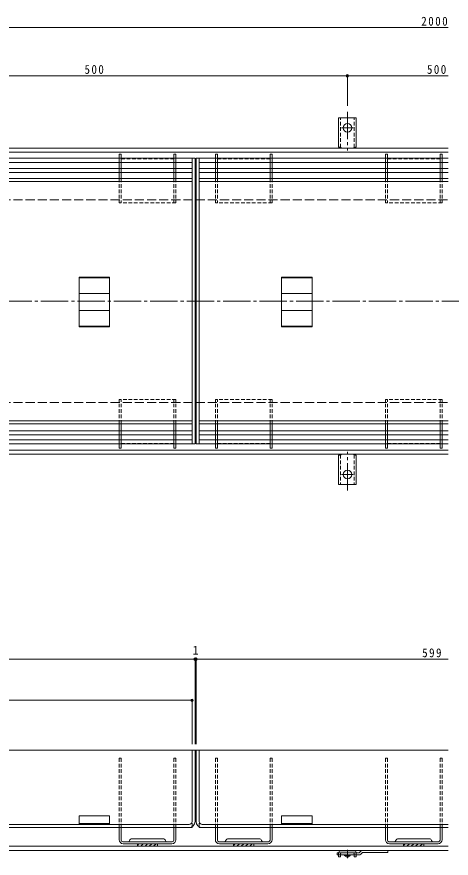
# Model space of a CAD drawing. Units: millimetres at full size, sheet at 1:3. Extents: x -1128 to 1149, y -823 to 816.
# Drawn here: x -472 to -42, y -470 to 361 of the extents above; entities that cross this region are included whole.
import ezdxf
from ezdxf.enums import TextEntityAlignment as Align

# ---------------------------------------------------------------- set-up
doc = ezdxf.new("R2010")
doc.units = ezdxf.units.MM
doc.header["$LTSCALE"] = 3
doc.header["$PDMODE"] = 32
doc.header["$PDSIZE"] = 2.4
for name, pattern in [('CHAIN1', [8, 5, -1, 1, -1]), ('CHAIN2', [12, 9, -1, 1, -1]), ('DASHED1', [1.8, 1.2, -0.6]), ('DASHED2', [3, 2, -1]), ('DASHED3', [4, 3, -1])]:
    doc.linetypes.add(name, pattern=pattern)
for name, color, linetype, lineweight in [('4-0_Yobi_3', 7, 'CHAIN2', 18), ('4-1_ADD_LINE', 2, 'Continuous', 18), ('4-2_034.ブース・パー', 3, 'Continuous', 18), ('4-3_035.見え掛り線・', 4, 'Continuous', 18), ('4-4_036.下り天井', 7, 'Continuous', 18), ('4-9_041.タオル掛け・', 4, 'Continuous', 18), ('4-A_042.床・壁打込物', 6, 'Continuous', 18)]:
    doc.layers.add(name, color=color, linetype=linetype, lineweight=lineweight)
doc.styles.add('ＭＳ ゴシック', font='')
doc.styles.get('ＭＳ ゴシック').set_extended_font_data('MS Gothic')

msp = doc.modelspace()

# ---------------------------------------------------------------- linework, layer by layer
at = {"layer": '4-0_Yobi_3'}
msp.add_line((-915.661, 80.034), (-29.36, 80.034), dxfattribs=at)
at = {"layer": '4-1_ADD_LINE', "linetype": 'CHAIN2'}
for p, q in [((-144.897, 266.981), (-144.897, 228.869)), ((-144.897, 251.034), (-150.673, 251.034)), ((-144.897, 251.034), (-139.121, 251.034)), ((-144.897, -106.914), (-144.897, -68.801)), ((-144.897, -90.966), (-150.673, -90.966)), ((-144.897, -90.966), (-139.121, -90.966))]:
    msp.add_line(p, q, dxfattribs=at)
at = {"layer": '4-1_ADD_LINE'}
for p, q in [((-153.647, 232.034), (-153.647, 261.034)), ((-144.897, 261.034), (-153.647, 261.034)), ((-144.897, 261.034), (-136.147, 261.034)), ((-136.147, 232.034), (-136.147, 261.034)), ((-894.897, 231.034), (-45.397, 231.034)), ((-894.897, 227.034), (-45.397, 227.034)), ((-153.647, 232.034), (-152.397, 232.034)), ((-136.147, 232.034), (-137.397, 232.034)), ((-894.897, -66.966), (-45.397, -66.966)), ((-894.897, -70.966), (-45.397, -70.966)), ((-153.647, -71.966), (-153.647, -100.966)), ((-153.647, -71.966), (-152.397, -71.966)), ((-136.147, -71.966), (-137.397, -71.966)), ((-136.147, -71.966), (-136.147, -100.966)), ((-144.897, -100.966), (-153.647, -100.966)), ((-144.897, -100.966), (-136.147, -100.966)), ((-45.397, -363.119), (-295.397, -363.119)), ((-45.397, -458.12), (-1094.397, -458.12)), ((-45.397, -462.12), (-1094.397, -462.12))]:
    msp.add_line(p, q, dxfattribs=at)
at = {"layer": '4-1_ADD_LINE', "linetype": 'DASHED1'}
for p, q in [((-151.647, 231.888), (-151.647, 261.034)), ((-138.147, 231.888), (-138.147, 261.034)), ((-151.647, -71.82), (-151.647, -100.966)), ((-138.147, -71.82), (-138.147, -100.966))]:
    msp.add_line(p, q, dxfattribs=at)
at = {"layer": '4-1_ADD_LINE', "linetype": 'DASHED3'}
for p, q in [((-894.897, 180.034), (-45.397, 180.034)), ((-894.897, -19.966), (-45.397, -19.966))]:
    msp.add_line(p, q, dxfattribs=at)
at = {"layer": '4-1_ADD_LINE'}
for centre in [(-144.897, 251.034), (-144.897, -90.966)]:
    msp.add_circle(centre, 4.25, dxfattribs=at)
for centre, start, end in [((-152.397, 230.034), 30.00051, 90), ((-137.397, 230.034), 90, 149.99949), ((-152.397, -69.966), 270, 329.99949), ((-137.397, -69.966), 210.00051, 270)]:
    msp.add_arc(centre, 2, start, end, dxfattribs=at)
at = {"layer": '4-2_034.ブース・パー'}
for p, q in [((-298.397, -60.966), (-298.397, 221.034)), ((-295.397, 221.034), (-295.397, -60.966)), ((-294.397, 221.034), (-294.397, -60.966)), ((-291.397, 221.034), (-291.397, -60.966)), ((-891.397, 201.034), (-298.397, 201.034)), ((-291.397, 201.034), (-45.397, 201.034)), ((-891.397, 198.034), (-298.397, 198.034)), ((-291.397, 198.034), (-45.397, 198.034)), ((-409.897, 54.713), (-409.897, 103.622)), ((-379.897, 103.622), (-409.897, 103.622)), ((-379.897, 103.122), (-409.897, 103.122)), ((-379.897, 103.622), (-379.897, 54.713)), ((-209.897, 54.713), (-209.897, 103.622)), ((-179.897, 103.622), (-209.897, 103.622)), ((-179.897, 103.122), (-209.897, 103.122)), ((-179.897, 103.622), (-179.897, 54.713)), ((-379.897, 87.534), (-409.897, 87.534)), ((-179.897, 87.534), (-209.897, 87.534)), ((-379.897, 70.802), (-409.897, 70.802)), ((-179.897, 70.802), (-209.897, 70.802)), ((-379.897, 55.213), (-409.897, 55.213)), ((-379.897, 54.713), (-409.897, 54.713)), ((-179.897, 55.213), (-209.897, 55.213)), ((-179.897, 54.713), (-209.897, 54.713)), ((-891.397, -37.966), (-298.397, -37.966)), ((-891.397, -40.966), (-298.397, -40.966)), ((-291.397, -37.966), (-45.397, -37.966)), ((-291.397, -40.966), (-45.397, -40.966)), ((-295.397, -363.12), (-894.397, -363.12)), ((-298.397, -433.62), (-298.397, -363.12)), ((-295.397, -433.62), (-295.397, -363.12)), ((-294.397, -433.62), (-294.397, -363.12)), ((-45.397, -363.12), (-294.397, -363.12)), ((-291.397, -433.62), (-291.397, -363.12)), ((-409.897, -436.62), (-409.897, -428.12)), ((-209.897, -436.62), (-209.897, -428.12)), ((-891.397, -439.62), (-298.397, -439.62)), ((-888.397, -436.62), (-301.397, -436.62)), ((-409.897, -435.62), (-379.897, -435.62)), ((-298.397, -439.62), (-298.397, -438.816)), ((-291.397, -439.62), (-291.397, -438.816)), ((-291.397, -439.62), (-45.397, -439.62)), ((-288.397, -436.62), (-45.397, -436.62)), ((-209.897, -435.62), (-179.897, -435.62))]:
    msp.add_line(p, q, dxfattribs=at)
at = {"layer": '4-2_034.ブース・パー', "linetype": 'DASHED1'}
for p, q in [((-298.397, -438.816), (-298.397, -433.62)), ((-291.397, -438.816), (-291.397, -433.62))]:
    msp.add_line(p, q, dxfattribs=at)
at = {"layer": '4-2_034.ブース・パー'}
for points in [[(-379.897, -436.62), (-379.897, -428.12), (-409.897, -428.12)], [(-179.897, -436.62), (-179.897, -428.12), (-209.897, -428.12)]]:
    msp.add_lwpolyline(points, dxfattribs=at)
for centre, radius, start, end in [((-301.397, -433.62), 6, 270, 0), ((-301.397, -433.62), 3, 270, 0), ((-288.397, -433.62), 6, 180, 270), ((-288.397, -433.62), 3, 180, 270)]:
    msp.add_arc(centre, radius, start, end, dxfattribs=at)
at = {"layer": '4-3_035.見え掛り線・'}
for p, q in [((-370.397, 225.034), (-370.397, 221.034)), ((-368.397, 225.034), (-370.397, 225.034)), ((-368.397, 225.034), (-368.397, 221.034)), ((-316.397, 225.034), (-316.397, 221.034)), ((-314.397, 225.034), (-316.397, 225.034)), ((-314.397, 225.034), (-314.397, 221.034)), ((-273.397, 225.034), (-275.397, 225.034)), ((-275.397, 225.034), (-275.397, 221.034)), ((-273.397, 225.034), (-273.397, 221.034)), ((-219.397, 225.034), (-221.397, 225.034)), ((-221.397, 225.034), (-221.397, 221.034)), ((-219.397, 225.034), (-219.397, 221.034)), ((-107.397, 225.034), (-107.397, 221.034)), ((-105.397, 225.034), (-107.397, 225.034)), ((-105.397, 225.034), (-105.397, 221.034)), ((-53.397, 225.034), (-53.397, 221.034)), ((-51.397, 225.034), (-53.397, 225.034)), ((-51.397, 225.034), (-51.397, 221.034)), ((-370.397, 217.034), (-370.397, 211.034)), ((-368.397, 217.034), (-368.397, 211.034)), ((-316.397, 217.034), (-316.397, 211.034)), ((-314.397, 217.034), (-314.397, 211.034)), ((-275.397, 217.034), (-275.397, 211.034)), ((-273.397, 217.034), (-273.397, 211.034)), ((-221.397, 217.034), (-221.397, 211.034)), ((-219.397, 217.034), (-219.397, 211.034)), ((-107.397, 217.034), (-107.397, 211.034)), ((-105.397, 217.034), (-105.397, 211.034)), ((-53.397, 217.034), (-53.397, 211.034)), ((-51.397, 217.034), (-51.397, 211.034)), ((-370.397, 207.034), (-370.397, 201.034)), ((-368.397, 207.034), (-368.397, 201.034)), ((-316.397, 207.034), (-316.397, 201.034)), ((-314.397, 207.034), (-314.397, 201.034)), ((-275.397, 207.034), (-275.397, 201.034)), ((-273.397, 207.034), (-273.397, 201.034)), ((-221.397, 207.034), (-221.397, 201.034)), ((-219.397, 207.034), (-219.397, 201.034)), ((-107.397, 207.034), (-107.397, 201.034)), ((-105.397, 207.034), (-105.397, 201.034)), ((-53.397, 207.034), (-53.397, 201.034)), ((-51.397, 207.034), (-51.397, 201.034)), ((-370.397, -47.966), (-370.397, -40.966)), ((-368.397, -47.966), (-368.397, -40.966)), ((-316.397, -47.966), (-316.397, -40.966)), ((-314.397, -47.966), (-314.397, -40.966)), ((-275.397, -47.966), (-275.397, -40.966)), ((-273.397, -47.966), (-273.397, -40.966)), ((-221.397, -47.966), (-221.397, -40.966)), ((-219.397, -47.966), (-219.397, -40.966)), ((-107.397, -47.966), (-107.397, -40.966)), ((-105.397, -47.966), (-105.397, -40.966)), ((-53.397, -47.966), (-53.397, -40.966)), ((-51.397, -47.966), (-51.397, -40.966)), ((-370.397, -56.966), (-370.397, -51.966)), ((-368.397, -56.966), (-368.397, -51.966)), ((-316.397, -56.966), (-316.397, -51.966)), ((-314.397, -56.966), (-314.397, -51.966)), ((-275.397, -56.966), (-275.397, -51.966)), ((-273.397, -56.966), (-273.397, -51.966)), ((-221.397, -56.966), (-221.397, -51.966)), ((-219.397, -56.966), (-219.397, -51.966)), ((-107.397, -56.966), (-107.397, -51.966)), ((-105.397, -56.966), (-105.397, -51.966)), ((-53.397, -56.966), (-53.397, -51.966)), ((-51.397, -56.966), (-51.397, -51.966)), ((-370.397, -64.966), (-370.397, -60.966)), ((-368.397, -64.966), (-370.397, -64.966)), ((-368.397, -64.966), (-368.397, -60.966)), ((-316.397, -64.966), (-316.397, -60.966)), ((-314.397, -64.966), (-316.397, -64.966)), ((-314.397, -64.966), (-314.397, -60.966)), ((-275.397, -64.966), (-275.397, -60.966)), ((-273.397, -64.966), (-275.397, -64.966)), ((-273.397, -64.966), (-273.397, -60.966)), ((-221.397, -64.966), (-221.397, -60.966)), ((-219.397, -64.966), (-221.397, -64.966)), ((-219.397, -64.966), (-219.397, -60.966)), ((-107.397, -64.966), (-107.397, -60.966)), ((-105.397, -64.966), (-107.397, -64.966)), ((-105.397, -64.966), (-105.397, -60.966)), ((-53.397, -64.966), (-53.397, -60.966)), ((-51.397, -64.966), (-53.397, -64.966)), ((-51.397, -64.966), (-51.397, -60.966)), ((-370.397, -439.62), (-368.397, -439.62)), ((-370.397, -451.62), (-370.397, -439.62)), ((-368.397, -452.12), (-368.397, -439.62)), ((-316.397, -439.62), (-314.397, -439.62)), ((-316.397, -452.12), (-316.397, -439.62)), ((-314.397, -451.62), (-314.397, -439.62)), ((-275.397, -439.62), (-273.397, -439.62)), ((-275.397, -451.62), (-275.397, -439.62)), ((-273.397, -452.12), (-273.397, -439.62)), ((-221.397, -439.62), (-219.397, -439.62)), ((-221.397, -452.12), (-221.397, -439.62)), ((-219.397, -451.62), (-219.397, -439.62)), ((-107.397, -439.62), (-105.397, -439.62)), ((-107.397, -451.62), (-107.397, -439.62)), ((-105.397, -452.12), (-105.397, -439.62)), ((-53.397, -439.62), (-51.397, -439.62)), ((-53.397, -452.12), (-53.397, -439.62)), ((-51.397, -451.62), (-51.397, -439.62)), ((-317.897, -453.62), (-366.897, -453.62)), ((-366.397, -455.62), (-318.397, -455.62)), ((-327.147, -450.62), (-357.647, -450.62)), ((-350.854, -455.62), (-352.397, -457.163)), ((-346.611, -455.62), (-349.111, -458.12)), ((-342.369, -455.62), (-344.869, -458.12)), ((-338.126, -455.62), (-340.626, -458.12)), ((-333.883, -455.62), (-336.383, -458.12)), ((-332.397, -458.12), (-332.397, -455.62)), ((-222.897, -453.62), (-271.897, -453.62)), ((-271.397, -455.62), (-223.397, -455.62)), ((-232.147, -450.62), (-262.647, -450.62)), ((-255.854, -455.62), (-257.397, -457.163)), ((-251.611, -455.62), (-254.111, -458.12)), ((-247.369, -455.62), (-249.869, -458.12)), ((-243.126, -455.62), (-245.626, -458.12)), ((-238.883, -455.62), (-241.383, -458.12)), ((-237.397, -458.12), (-237.397, -455.62)), ((-54.897, -453.62), (-103.897, -453.62)), ((-103.397, -455.62), (-55.397, -455.62)), ((-64.147, -450.62), (-94.647, -450.62)), ((-87.854, -455.62), (-89.397, -457.163)), ((-83.611, -455.62), (-86.111, -458.12)), ((-79.369, -455.62), (-81.869, -458.12)), ((-75.126, -455.62), (-77.626, -458.12)), ((-70.883, -455.62), (-73.383, -458.12)), ((-69.397, -458.12), (-69.397, -455.62))]:
    msp.add_line(p, q, dxfattribs=at)
at = {"layer": '4-3_035.見え掛り線・', "linetype": 'DASHED1'}
for p, q in [((-370.397, 221.034), (-370.397, 217.034)), ((-368.397, 221.034), (-368.397, 217.034)), ((-368.397, 220.534), (-316.397, 220.534)), ((-316.397, 221.034), (-316.397, 217.034)), ((-314.397, 221.034), (-314.397, 217.034)), ((-275.397, 221.034), (-275.397, 217.034)), ((-273.397, 221.034), (-273.397, 217.034)), ((-273.397, 220.534), (-221.397, 220.534)), ((-221.397, 221.034), (-221.397, 217.034)), ((-219.397, 221.034), (-219.397, 217.034)), ((-107.397, 221.034), (-107.397, 217.034)), ((-105.397, 221.034), (-105.397, 217.034)), ((-105.397, 220.534), (-53.397, 220.534)), ((-53.397, 221.034), (-53.397, 217.034)), ((-51.397, 221.034), (-51.397, 217.034)), ((-370.397, 211.034), (-370.397, 207.034)), ((-368.397, 211.034), (-368.397, 207.034)), ((-316.397, 211.034), (-316.397, 207.034)), ((-314.397, 211.034), (-314.397, 207.034)), ((-275.397, 211.034), (-275.397, 207.034)), ((-273.397, 211.034), (-273.397, 207.034)), ((-221.397, 211.034), (-221.397, 207.034)), ((-219.397, 211.034), (-219.397, 207.034)), ((-107.397, 211.034), (-107.397, 207.034)), ((-105.397, 211.034), (-105.397, 207.034)), ((-53.397, 211.034), (-53.397, 207.034)), ((-51.397, 211.034), (-51.397, 207.034)), ((-370.397, 201.034), (-370.397, 177.034)), ((-368.397, 201.034), (-368.397, 177.034)), ((-316.397, 201.034), (-316.397, 177.034)), ((-314.397, 201.034), (-314.397, 177.034)), ((-275.397, 201.034), (-275.397, 177.034)), ((-273.397, 201.034), (-273.397, 177.034)), ((-221.397, 201.034), (-221.397, 177.034)), ((-219.397, 201.034), (-219.397, 177.034)), ((-107.397, 201.034), (-107.397, 177.034)), ((-105.397, 201.034), (-105.397, 177.034)), ((-53.397, 201.034), (-53.397, 177.034)), ((-51.397, 201.034), (-51.397, 177.034)), ((-314.397, 177.034), (-370.397, 177.034)), ((-219.397, 177.034), (-275.397, 177.034)), ((-51.397, 177.034), (-107.397, 177.034)), ((-370.397, -40.966), (-370.397, -16.966)), ((-314.397, -16.966), (-370.397, -16.966)), ((-368.397, -40.966), (-368.397, -16.966)), ((-316.397, -40.966), (-316.397, -16.966)), ((-314.397, -40.966), (-314.397, -16.966)), ((-219.397, -16.966), (-275.397, -16.966)), ((-275.397, -40.966), (-275.397, -16.966)), ((-273.397, -40.966), (-273.397, -16.966)), ((-221.397, -40.966), (-221.397, -16.966)), ((-219.397, -40.966), (-219.397, -16.966)), ((-107.397, -40.966), (-107.397, -16.966)), ((-51.397, -16.966), (-107.397, -16.966)), ((-105.397, -40.966), (-105.397, -16.966)), ((-53.397, -40.966), (-53.397, -16.966)), ((-51.397, -40.966), (-51.397, -16.966)), ((-370.397, -51.966), (-370.397, -47.966)), ((-368.397, -51.966), (-368.397, -47.966)), ((-316.397, -51.966), (-316.397, -47.966)), ((-314.397, -51.966), (-314.397, -47.966)), ((-275.397, -51.966), (-275.397, -47.966)), ((-273.397, -51.966), (-273.397, -47.966)), ((-221.397, -51.966), (-221.397, -47.966)), ((-219.397, -51.966), (-219.397, -47.966)), ((-107.397, -51.966), (-107.397, -47.966)), ((-105.397, -51.966), (-105.397, -47.966)), ((-53.397, -51.966), (-53.397, -47.966)), ((-51.397, -51.966), (-51.397, -47.966)), ((-370.397, -60.966), (-370.397, -56.966)), ((-368.397, -60.966), (-368.397, -56.966)), ((-316.397, -60.966), (-316.397, -56.966)), ((-314.397, -60.966), (-314.397, -56.966)), ((-275.397, -60.966), (-275.397, -56.966)), ((-273.397, -60.966), (-273.397, -56.966)), ((-221.397, -60.966), (-221.397, -56.966)), ((-219.397, -60.966), (-219.397, -56.966)), ((-107.397, -60.966), (-107.397, -56.966)), ((-105.397, -60.966), (-105.397, -56.966)), ((-53.397, -60.966), (-53.397, -56.966)), ((-51.397, -60.966), (-51.397, -56.966)), ((-368.397, -60.466), (-316.397, -60.466)), ((-273.397, -60.466), (-221.397, -60.466)), ((-105.397, -60.466), (-53.397, -60.466)), ((-370.397, -371.12), (-368.397, -371.12)), ((-370.397, -439.62), (-370.397, -371.12)), ((-368.397, -439.62), (-368.397, -371.12)), ((-316.397, -371.12), (-314.397, -371.12)), ((-316.397, -439.62), (-316.397, -371.12)), ((-314.397, -439.62), (-314.397, -371.12)), ((-275.397, -371.12), (-273.397, -371.12)), ((-275.397, -439.62), (-275.397, -371.12)), ((-273.397, -439.62), (-273.397, -371.12)), ((-221.397, -371.12), (-219.397, -371.12)), ((-221.397, -439.62), (-221.397, -371.12)), ((-219.397, -439.62), (-219.397, -371.12)), ((-107.397, -371.12), (-105.397, -371.12)), ((-107.397, -439.62), (-107.397, -371.12)), ((-105.397, -439.62), (-105.397, -371.12)), ((-53.397, -371.12), (-51.397, -371.12)), ((-53.397, -439.62), (-53.397, -371.12)), ((-51.397, -439.62), (-51.397, -371.12))]:
    msp.add_line(p, q, dxfattribs=at)
at = {"layer": '4-3_035.見え掛り線・'}
for points in [[(-332.397, -458.12), (-352.397, -458.12), (-352.397, -455.62)], [(-237.397, -458.12), (-257.397, -458.12), (-257.397, -455.62)], [(-69.397, -458.12), (-89.397, -458.12), (-89.397, -455.62)]]:
    msp.add_lwpolyline(points, dxfattribs=at)
for centre, radius, start, end in [((-366.397, -451.62), 4, 180, 270), ((-366.897, -452.12), 1.5, 180, 270), ((-361.52, -452.12), 1.5, 270, 345.52249), ((-357.647, -453.12), 2.5, 90, 165.52249), ((-327.147, -453.12), 2.5, 14.47751, 90), ((-323.274, -452.12), 1.5, 194.47751, 270), ((-318.397, -451.62), 4, 270, 0), ((-317.897, -452.12), 1.5, 270, 0), ((-271.397, -451.62), 4, 180, 270), ((-271.897, -452.12), 1.5, 180, 270), ((-266.52, -452.12), 1.5, 270, 345.52249), ((-262.647, -453.12), 2.5, 90, 165.52249), ((-232.147, -453.12), 2.5, 14.47751, 90), ((-228.274, -452.12), 1.5, 194.47751, 270), ((-223.397, -451.62), 4, 270, 0), ((-222.897, -452.12), 1.5, 270, 0), ((-103.397, -451.62), 4, 180, 270), ((-103.897, -452.12), 1.5, 180, 270), ((-98.52, -452.12), 1.5, 270, 345.52249), ((-94.647, -453.12), 2.5, 90, 165.52249), ((-64.147, -453.12), 2.5, 14.47751, 90), ((-60.274, -452.12), 1.5, 194.47751, 270), ((-55.397, -451.62), 4, 270, 0), ((-54.897, -452.12), 1.5, 270, 0)]:
    msp.add_arc(centre, radius, start, end, dxfattribs=at)
at = {"layer": '4-4_036.下り天井'}
for p, q in [((-894.897, 350.05), (-45.397, 350.05)), ((-644.897, 302.453), (-144.897, 302.453)), ((-144.897, 303.353), (-144.897, 272.981)), ((-144.897, 302.453), (-45.397, 302.453)), ((-894.397, -273.397), (-295.397, -273.397)), ((-295.397, -272.497), (-295.397, -357.119)), ((-295.397, -273.397), (-294.397, -273.397)), ((-294.397, -272.497), (-294.397, -357.12)), ((-294.397, -273.397), (-45.397, -273.397)), ((-891.397, -313.98), (-298.397, -313.98)), ((-298.397, -313.08), (-298.397, -357.119))]:
    msp.add_line(p, q, dxfattribs=at)
for p in [(-144.897, 302.453), (-295.397, -273.397), (-294.397, -273.397), (-298.397, -313.98)]:
    msp.add_point(p, dxfattribs=at)
at = {"layer": '4-9_041.タオル掛け・', "color": 3}
for p, q in [((-154.897, -464.62), (-154.897, -466.62)), ((-154.897, -464.62), (-133.397, -464.62)), ((-131.776, -462.998), (-133.397, -464.62)), ((-131.69, -465.741), (-130.069, -464.12)), ((-130.069, -464.12), (-104.897, -464.12)), ((-129.655, -462.12), (-104.897, -462.12)), ((-104.897, -462.12), (-104.897, -464.12)), ((-133.812, -466.62), (-154.897, -466.62))]:
    msp.add_line(p, q, dxfattribs=at)
at = {"layer": '4-9_041.タオル掛け・', "linetype": 'DASHED2'}
for p, q in [((-153.647, -466.62), (-153.647, -464.619)), ((-136.147, -466.62), (-136.147, -464.619)), ((-151.647, -466.62), (-151.647, -465.619)), ((-138.147, -466.62), (-138.147, -465.619))]:
    msp.add_line(p, q, dxfattribs=at)
at = {"layer": '4-9_041.タオル掛け・'}
for p, q in [((-138.147, -462.619), (-151.647, -462.619)), ((-153.647, -466.62), (-153.647, -468.419)), ((-151.647, -468.419), (-153.647, -468.419)), ((-151.647, -466.62), (-151.647, -468.419)), ((-138.147, -466.62), (-138.147, -468.419)), ((-136.147, -468.419), (-138.147, -468.419)), ((-136.147, -466.62), (-136.147, -468.419))]:
    msp.add_line(p, q, dxfattribs=at)
at = {"layer": '4-9_041.タオル掛け・', "linetype": 'CHAIN1'}
msp.add_line((-144.897, -461.523), (-144.897, -469.808), dxfattribs=at)
at = {"layer": '4-9_041.タオル掛け・', "color": 2}
for p, q in [((-147.647, -467.119), (-147.647, -466.62)), ((-145.897, -468.619), (-147.647, -467.119)), ((-142.147, -467.119), (-147.647, -467.119)), ((-143.897, -468.619), (-145.897, -468.619)), ((-142.147, -467.119), (-143.897, -468.619)), ((-142.147, -467.119), (-142.147, -466.62))]:
    msp.add_line(p, q, dxfattribs=at)
at = {"layer": '4-9_041.タオル掛け・'}
for centre, start, end in [((-151.647, -464.619), 90, 180), ((-138.147, -464.619), 0, 90)]:
    msp.add_arc(centre, 2, start, end, dxfattribs=at)
at = {"layer": '4-9_041.タオル掛け・', "linetype": 'DASHED2'}
for centre, start, end in [((-150.647, -465.619), 90, 180), ((-139.147, -465.619), 0, 90)]:
    msp.add_arc(centre, 1, start, end, dxfattribs=at)
at = {"layer": '4-9_041.タオル掛け・', "color": 3}
for centre, start, end in [((-129.655, -465.12), 90, 134.99996), ((-133.812, -463.62), 270, 314.99996)]:
    msp.add_arc(centre, 3, start, end, dxfattribs=at)
at = {"layer": '4-A_042.床・壁打込物'}
for p, q in [((-894.397, 221.034), (-295.397, 221.034)), ((-891.397, 217.034), (-298.397, 217.034)), ((-294.397, 221.034), (-45.397, 221.034)), ((-291.397, 217.034), (-45.397, 217.034)), ((-891.397, 211.034), (-298.397, 211.034)), ((-291.397, 211.034), (-45.397, 211.034)), ((-891.397, 207.034), (-298.397, 207.034)), ((-291.397, 207.034), (-45.397, 207.034)), ((-891.397, -47.966), (-298.397, -47.966)), ((-291.397, -47.966), (-45.397, -47.966)), ((-891.397, -51.966), (-298.397, -51.966)), ((-891.397, -56.966), (-298.397, -56.966)), ((-291.397, -51.966), (-45.397, -51.966)), ((-291.397, -56.966), (-45.397, -56.966)), ((-894.397, -60.966), (-295.397, -60.966)), ((-294.397, -60.966), (-45.397, -60.966))]:
    msp.add_line(p, q, dxfattribs=at)

# ---------------------------------------------------------------- texts
at = {"layer": '4-4_036.下り天井', "color": 2, "style": 'ＭＳ ゴシック'}
msp.add_text('1', height=8.798, dxfattribs=at).set_placement((-297.897, -271.597), align=Align.BOTTOM_LEFT)
at = {"layer": '4-4_036.下り天井', "color": 2, "char_height": 8.798, "attachment_point": 7, "style": 'ＭＳ ゴシック'}
for s, insert in [('\\T1.28;\\W0.9;2000', (-71.937, 351.85)), ('\\T1.27;\\W0.9;500', (-404.647, 304.253)), ('\\T1.27;\\W0.9;500', (-66.368, 304.253)), ('\\T1.27;\\W0.9;599', (-71.06, -271.597))]:
    msp.add_mtext(s, dxfattribs=dict(at, insert=insert))

doc.saveas('drawing.dxf')
